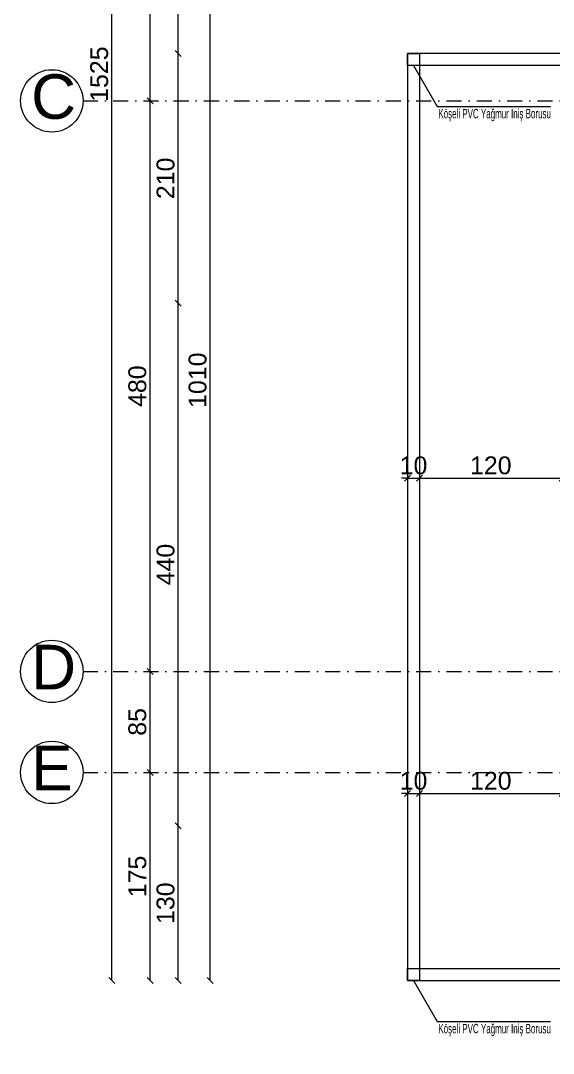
# Model space of a CAD drawing. Header units: millimetres. Extents: x 708 to 46452, y -4963 to 3960.
# Drawn here: x 16902 to 17350, y 1892 to 2761 of the extents above; entities that cross this region are included whole.
import ezdxf

# ---------------------------------------------------------------- set-up
doc = ezdxf.new("R2010")
doc.units = ezdxf.units.MM
for name, pattern in [('ACAD_ISO10W100', [18, 12, -3, 0, -3]), ('DASHDOT', [25.4, 12.7, -6.35, 0, -6.35]), ('DUZ', [0])]:
    doc.linetypes.add(name, pattern=pattern)
for name, color, linetype, lineweight in [('00_IC_OLCU', 139, 'Continuous', 20), ('20', 1, 'Continuous', 0), ('AKS', 153, 'ACAD_ISO10W100', 20), ('aks ve noktalılar', 129, 'DASHDOT', 13), ('TEFRİŞ', 8, 'Continuous', 9), ('ölçü yatay', 150, 'DUZ', 18)]:
    doc.layers.add(name, color=color, linetype=linetype, lineweight=lineweight)
doc.styles.add('arial_1_18', font='arial.ttf', dxfattribs={"height": 0.2})
doc.styles.add('S1', font='arial.ttf', dxfattribs={"width": 0.65, "height": 11})
doc.styles.get("Standard").update_dxf_attribs({"font": 'arial.ttf'})
doc.dimstyles.new('ALP_OLCU', dxfattribs={"dimscale": 0, "dimtxt": 15, "dimasz": 5, "dimexe": 0.18, "dimexo": 0.06, "dimgap": 3, "dimtad": 1, "dimdec": 0, "dimrnd": 0.1, "dimzin": 9, "dimdsep": 46, "dimtxsty": 'Standard', "dimblk": 'OBLIQUE', "dimcen": 0, "dimse1": 1, "dimse2": 1, "dimclrd": 256, "dimclre": 256, "dimclrt": 53, "dimadec": 0, "dimazin": 0, "dimtfac": 1, "dimtdec": 0, "dimtix": 1, "dimtmove": 1, "dimatfit": 3, "dimldrblk": 'ARCHTICK', "dimfxl": 0.18, "dimtolj": 1, "dimlwd": -1, "dimarcsym": 0})

# ---------------------------------------------------------------- blocks, each defined once
blk = doc.blocks.new('_Oblique')
at = {"color": 0, "linetype": 'ByBlock', "lineweight": -2}
blk.add_line((-0.5, -0.5), (0.5, 0.5), dxfattribs=at)
blk = doc.blocks.new('*D976')
at = {"layer": '00_IC_OLCU', "transparency": 16777216}
blk.add_line((18547.36, 3687.26), (17232.36, 3687.26), dxfattribs=at)
at = {"layer": 'Defpoints', "color": 0, "transparency": 16777216}
for p in [(17232.36, 3687.26), (18547.36, 3478.46), (17232.36, 2728.27)]:
    blk.add_point(p, dxfattribs=at)
at = {"layer": '00_IC_OLCU', "transparency": 16777216, "xscale": 5, "yscale": 5, "zscale": 5, "rotation": 180}
blk.add_blockref('_Oblique', (17232.36, 3687.26), dxfattribs=at)
at = {"layer": '00_IC_OLCU', "transparency": 16777216, "xscale": 5, "yscale": 5, "zscale": 5}
blk.add_blockref('_Oblique', (18547.36, 3687.26), dxfattribs=at)
at = {"layer": '00_IC_OLCU', "color": 53, "transparency": 16777216, "insert": (17889.86, 3697.93), "char_height": 15, "attachment_point": 5}
blk.add_mtext('\\A1;1315', dxfattribs=at)
blk = doc.blocks.new('_ArchTick')
at = {"color": 0, "linetype": 'ByBlock', "const_width": 0.15}
blk.add_lwpolyline([(-0.5, -0.5), (0.5, 0.5)], dxfattribs=at)
blk = doc.blocks.new('*D983')
at = {"layer": '00_IC_OLCU', "transparency": 16777216}
blk.add_line((17487.36, 3665.55), (17232.36, 3665.55), dxfattribs=at)
at = {"layer": 'Defpoints', "color": 0, "transparency": 16777216}
for p in [(17232.36, 3665.55), (17487.36, 3665.55), (17232.36, 2728.27)]:
    blk.add_point(p, dxfattribs=at)
at = {"layer": '00_IC_OLCU', "transparency": 16777216, "xscale": 5, "yscale": 5, "zscale": 5, "rotation": 180}
blk.add_blockref('_Oblique', (17232.36, 3665.55), dxfattribs=at)
at = {"layer": '00_IC_OLCU', "transparency": 16777216, "xscale": 5, "yscale": 5, "zscale": 5}
blk.add_blockref('_Oblique', (17487.36, 3665.55), dxfattribs=at)
at = {"layer": '00_IC_OLCU', "color": 53, "transparency": 16777216, "insert": (17359.86, 3676.21), "char_height": 15, "attachment_point": 5}
blk.add_mtext('\\A1;255', dxfattribs=at)
blk = doc.blocks.new('*D991')
at = {"layer": '00_IC_OLCU', "transparency": 16777216}
blk.add_line((17357.36, 3642.96), (17227.36, 3642.96), dxfattribs=at)
at = {"layer": 'Defpoints', "color": 0, "transparency": 16777216}
for p in [(17227.36, 3642.96), (17227.36, 2733.27), (17357.36, 2523.27)]:
    blk.add_point(p, dxfattribs=at)
at = {"layer": '00_IC_OLCU', "transparency": 16777216, "xscale": 5, "yscale": 5, "zscale": 5, "rotation": 180}
blk.add_blockref('_Oblique', (17227.36, 3642.96), dxfattribs=at)
at = {"layer": '00_IC_OLCU', "transparency": 16777216, "xscale": 5, "yscale": 5, "zscale": 5}
blk.add_blockref('_Oblique', (17357.36, 3642.96), dxfattribs=at)
at = {"layer": '00_IC_OLCU', "color": 53, "transparency": 16777216, "insert": (17292.36, 3653.62), "char_height": 15, "attachment_point": 5}
blk.add_mtext('\\A1;130', dxfattribs=at)
blk = doc.blocks.new('*D994')
at = {"layer": '00_IC_OLCU', "transparency": 16777216}
blk.add_line((17875.36, 3619.84), (17227.36, 3619.84), dxfattribs=at)
at = {"layer": 'Defpoints', "color": 0, "transparency": 16777216}
for p in [(17227.36, 3619.84), (17875.36, 3218.46), (17227.36, 2733.27)]:
    blk.add_point(p, dxfattribs=at)
at = {"layer": '00_IC_OLCU', "transparency": 16777216, "xscale": 5, "yscale": 5, "zscale": 5, "rotation": 180}
blk.add_blockref('_Oblique', (17227.36, 3619.84), dxfattribs=at)
at = {"layer": '00_IC_OLCU', "transparency": 16777216, "xscale": 5, "yscale": 5, "zscale": 5}
blk.add_blockref('_Oblique', (17875.36, 3619.84), dxfattribs=at)
at = {"layer": '00_IC_OLCU', "color": 53, "transparency": 16777216, "insert": (17551.36, 3630.5), "char_height": 15, "attachment_point": 5}
blk.add_mtext('\\A1;648', dxfattribs=at)
blk = doc.blocks.new('*D1014')
at = {"layer": '00_IC_OLCU', "transparency": 16777216}
blk.add_line((18547.36, 1699.5), (17232.36, 1699.5), dxfattribs=at)
at = {"layer": 'Defpoints', "color": 0, "transparency": 16777216}
for p in [(18547.36, 2038.46), (17232.36, 1958.46), (17232.36, 1699.5)]:
    blk.add_point(p, dxfattribs=at)
at = {"layer": '00_IC_OLCU', "transparency": 16777216, "xscale": 5, "yscale": 5, "zscale": 5, "rotation": 180}
blk.add_blockref('_Oblique', (17232.36, 1699.5), dxfattribs=at)
at = {"layer": '00_IC_OLCU', "transparency": 16777216, "xscale": 5, "yscale": 5, "zscale": 5}
blk.add_blockref('_Oblique', (18547.36, 1699.5), dxfattribs=at)
at = {"layer": '00_IC_OLCU', "color": 53, "transparency": 16777216, "insert": (17889.86, 1710.16), "char_height": 15, "attachment_point": 5}
blk.add_mtext('\\A1;1315', dxfattribs=at)
blk = doc.blocks.new('*D1021')
at = {"layer": '00_IC_OLCU', "transparency": 16777216}
blk.add_line((17487.36, 1715.3), (17227.36, 1715.3), dxfattribs=at)
at = {"layer": 'Defpoints', "color": 0, "transparency": 16777216}
for p in [(17227.36, 1953.46), (17227.36, 1715.3), (17487.36, 1715.3)]:
    blk.add_point(p, dxfattribs=at)
at = {"layer": '00_IC_OLCU', "transparency": 16777216, "xscale": 5, "yscale": 5, "zscale": 5, "rotation": 180}
blk.add_blockref('_Oblique', (17227.36, 1715.3), dxfattribs=at)
at = {"layer": '00_IC_OLCU', "transparency": 16777216, "xscale": 5, "yscale": 5, "zscale": 5}
blk.add_blockref('_Oblique', (17487.36, 1715.3), dxfattribs=at)
at = {"layer": '00_IC_OLCU', "color": 53, "transparency": 16777216, "insert": (17357.36, 1725.95), "char_height": 15, "attachment_point": 5}
blk.add_mtext('\\A1;260', dxfattribs=at)
blk = doc.blocks.new('*D1025')
at = {"layer": '00_IC_OLCU', "transparency": 16777216}
blk.add_line((17357.36, 1743.05), (17227.36, 1743.05), dxfattribs=at)
at = {"layer": 'Defpoints', "color": 0, "transparency": 16777216}
for p in [(17357.36, 2083.46), (17227.36, 1953.46), (17227.36, 1743.05)]:
    blk.add_point(p, dxfattribs=at)
at = {"layer": '00_IC_OLCU', "transparency": 16777216, "xscale": 5, "yscale": 5, "zscale": 5, "rotation": 180}
blk.add_blockref('_Oblique', (17227.36, 1743.05), dxfattribs=at)
at = {"layer": '00_IC_OLCU', "transparency": 16777216, "xscale": 5, "yscale": 5, "zscale": 5}
blk.add_blockref('_Oblique', (17357.36, 1743.05), dxfattribs=at)
at = {"layer": '00_IC_OLCU', "color": 53, "transparency": 16777216, "insert": (17292.36, 1753.72), "char_height": 15, "attachment_point": 5}
blk.add_mtext('\\A1;130', dxfattribs=at)
blk = doc.blocks.new('*D1030')
at = {"layer": '00_IC_OLCU', "transparency": 16777216}
blk.add_line((17572.36, 1767.84), (17227.36, 1767.84), dxfattribs=at)
at = {"layer": 'Defpoints', "color": 0, "transparency": 16777216}
for p in [(17572.36, 2503.27), (17227.36, 1953.46), (17227.36, 1767.84)]:
    blk.add_point(p, dxfattribs=at)
at = {"layer": '00_IC_OLCU', "transparency": 16777216, "xscale": 5, "yscale": 5, "zscale": 5, "rotation": 180}
blk.add_blockref('_Oblique', (17227.36, 1767.84), dxfattribs=at)
at = {"layer": '00_IC_OLCU', "transparency": 16777216, "xscale": 5, "yscale": 5, "zscale": 5}
blk.add_blockref('_Oblique', (17572.36, 1767.84), dxfattribs=at)
at = {"layer": '00_IC_OLCU', "color": 53, "transparency": 16777216, "insert": (17399.86, 1778.5), "char_height": 15, "attachment_point": 5}
blk.add_mtext('\\A1;345', dxfattribs=at)
blk = doc.blocks.new('*D1031')
at = {"layer": '00_IC_OLCU', "transparency": 16777216}
blk.add_line((16978.63, 1953.46), (16978.63, 3478.46), dxfattribs=at)
at = {"layer": 'Defpoints', "color": 0, "transparency": 16777216}
for p in [(16978.63, 3478.46), (17865.36, 3478.46), (17227.36, 1953.46)]:
    blk.add_point(p, dxfattribs=at)
at = {"layer": '00_IC_OLCU', "transparency": 16777216, "xscale": 5, "yscale": 5, "zscale": 5}
for p, rotation in [((16978.63, 3478.46), 90), ((16978.63, 1953.46), 270)]:
    blk.add_blockref('_Oblique', p, dxfattribs=dict(at, rotation=rotation))
at = {"layer": '00_IC_OLCU', "color": 53, "transparency": 16777216, "insert": (16967.97, 2715.96), "char_height": 15, "attachment_point": 5, "rotation": 90}
blk.add_mtext('\\A1;1525', dxfattribs=at)
blk = doc.blocks.new('*D1032')
at = {"layer": '00_IC_OLCU', "transparency": 16777216}
blk.add_line((17010.7, 1953.46), (17010.7, 2128.46), dxfattribs=at)
at = {"layer": 'Defpoints', "color": 0, "transparency": 16777216}
for p in [(16978.63, 2128.46), (17010.7, 2128.46), (17227.36, 1953.46)]:
    blk.add_point(p, dxfattribs=at)
at = {"layer": '00_IC_OLCU', "transparency": 16777216, "xscale": 5, "yscale": 5, "zscale": 5}
for p, rotation in [((17010.7, 2128.46), 90), ((17010.7, 1953.46), 270)]:
    blk.add_blockref('_Oblique', p, dxfattribs=dict(at, rotation=rotation))
at = {"layer": '00_IC_OLCU', "color": 53, "transparency": 16777216, "insert": (17000.04, 2040.96), "char_height": 15, "attachment_point": 5, "rotation": 90}
blk.add_mtext('\\A1;175', dxfattribs=at)
blk = doc.blocks.new('*D1033')
at = {"layer": '00_IC_OLCU', "transparency": 16777216}
blk.add_line((17010.7, 2128.46), (17010.7, 2213.46), dxfattribs=at)
at = {"layer": 'Defpoints', "color": 0, "transparency": 16777216}
for p in [(17010.7, 2213.46), (17010.7, 2213.46), (16978.63, 2128.46)]:
    blk.add_point(p, dxfattribs=at)
at = {"layer": '00_IC_OLCU', "transparency": 16777216, "xscale": 5, "yscale": 5, "zscale": 5}
for p, rotation in [((17010.7, 2213.46), 90), ((17010.7, 2128.46), 270)]:
    blk.add_blockref('_Oblique', p, dxfattribs=dict(at, rotation=rotation))
at = {"layer": '00_IC_OLCU', "color": 53, "transparency": 16777216, "insert": (17000.04, 2170.96), "char_height": 15, "attachment_point": 5, "rotation": 90}
blk.add_mtext('\\A1;85', dxfattribs=at)
blk = doc.blocks.new('*D1034')
at = {"layer": '00_IC_OLCU', "transparency": 16777216}
blk.add_line((17010.7, 2213.46), (17010.7, 2693.46), dxfattribs=at)
at = {"layer": 'Defpoints', "color": 0, "transparency": 16777216}
for p in [(17010.7, 2693.46), (17010.7, 2693.46), (17010.7, 2213.46)]:
    blk.add_point(p, dxfattribs=at)
at = {"layer": '00_IC_OLCU', "transparency": 16777216, "xscale": 5, "yscale": 5, "zscale": 5}
for p, rotation in [((17010.7, 2693.46), 90), ((17010.7, 2213.46), 270)]:
    blk.add_blockref('_Oblique', p, dxfattribs=dict(at, rotation=rotation))
at = {"layer": '00_IC_OLCU', "color": 53, "transparency": 16777216, "insert": (17000.04, 2453.46), "char_height": 15, "attachment_point": 5, "rotation": 90}
blk.add_mtext('\\A1;480', dxfattribs=at)
blk = doc.blocks.new('*D1035')
at = {"layer": '00_IC_OLCU', "transparency": 16777216}
blk.add_line((17010.7, 2693.46), (17010.7, 3098.46), dxfattribs=at)
at = {"layer": 'Defpoints', "color": 0, "transparency": 16777216}
for p in [(17010.7, 3098.46), (17010.7, 3098.46), (17010.7, 2693.46)]:
    blk.add_point(p, dxfattribs=at)
at = {"layer": '00_IC_OLCU', "transparency": 16777216, "xscale": 5, "yscale": 5, "zscale": 5}
for p, rotation in [((17010.7, 3098.46), 90), ((17010.7, 2693.46), 270)]:
    blk.add_blockref('_Oblique', p, dxfattribs=dict(at, rotation=rotation))
at = {"layer": '00_IC_OLCU', "color": 53, "transparency": 16777216, "insert": (17000.04, 2895.96), "char_height": 15, "attachment_point": 5, "rotation": 90}
blk.add_mtext('\\A1;405', dxfattribs=at)
blk = doc.blocks.new('*D1038')
at = {"layer": '00_IC_OLCU', "transparency": 16777216}
blk.add_line((17034.44, 1953.46), (17034.44, 2083.46), dxfattribs=at)
at = {"layer": 'Defpoints', "color": 0, "transparency": 16777216}
for p in [(17034.44, 2083.46), (17357.36, 2083.46), (17227.36, 1953.46)]:
    blk.add_point(p, dxfattribs=at)
at = {"layer": '00_IC_OLCU', "transparency": 16777216, "xscale": 5, "yscale": 5, "zscale": 5}
for p, rotation in [((17034.44, 2083.46), 90), ((17034.44, 1953.46), 270)]:
    blk.add_blockref('_Oblique', p, dxfattribs=dict(at, rotation=rotation))
at = {"layer": '00_IC_OLCU', "color": 53, "transparency": 16777216, "insert": (17023.78, 2018.46), "char_height": 15, "attachment_point": 5, "rotation": 90}
blk.add_mtext('\\A1;130', dxfattribs=at)
blk = doc.blocks.new('*D1039')
at = {"layer": '00_IC_OLCU', "transparency": 16777216}
blk.add_line((17034.44, 2083.46), (17034.44, 2523.27), dxfattribs=at)
at = {"layer": 'Defpoints', "color": 0, "transparency": 16777216}
for p in [(17034.44, 2523.27), (17357.36, 2523.27), (17357.36, 2083.46)]:
    blk.add_point(p, dxfattribs=at)
at = {"layer": '00_IC_OLCU', "transparency": 16777216, "xscale": 5, "yscale": 5, "zscale": 5}
for p, rotation in [((17034.44, 2523.27), 90), ((17034.44, 2083.46), 270)]:
    blk.add_blockref('_Oblique', p, dxfattribs=dict(at, rotation=rotation))
at = {"layer": '00_IC_OLCU', "color": 53, "transparency": 16777216, "insert": (17023.79, 2303.36), "char_height": 15, "attachment_point": 5, "rotation": 90}
blk.add_mtext('\\A1;440', dxfattribs=at)
blk = doc.blocks.new('*D1040')
at = {"layer": '00_IC_OLCU', "transparency": 16777216}
blk.add_line((17034.44, 2523.27), (17034.44, 2733.27), dxfattribs=at)
at = {"layer": 'Defpoints', "color": 0, "transparency": 16777216}
for p in [(17034.44, 2733.27), (17227.36, 2733.27), (17357.36, 2523.27)]:
    blk.add_point(p, dxfattribs=at)
at = {"layer": '00_IC_OLCU', "transparency": 16777216, "xscale": 5, "yscale": 5, "zscale": 5}
for p, rotation in [((17034.44, 2733.27), 90), ((17034.44, 2523.27), 270)]:
    blk.add_blockref('_Oblique', p, dxfattribs=dict(at, rotation=rotation))
at = {"layer": '00_IC_OLCU', "color": 53, "transparency": 16777216, "insert": (17023.79, 2628.27), "char_height": 15, "attachment_point": 5, "rotation": 90}
blk.add_mtext('\\A1;210', dxfattribs=at)
blk = doc.blocks.new('*D1041')
at = {"layer": '00_IC_OLCU', "transparency": 16777216}
blk.add_line((17034.44, 2733.27), (17034.44, 3278.46), dxfattribs=at)
at = {"layer": 'Defpoints', "color": 0, "transparency": 16777216}
for p in [(17034.44, 3278.46), (17427.36, 3278.46), (17227.36, 2733.27)]:
    blk.add_point(p, dxfattribs=at)
at = {"layer": '00_IC_OLCU', "transparency": 16777216, "xscale": 5, "yscale": 5, "zscale": 5}
for p, rotation in [((17034.44, 3278.46), 90), ((17034.44, 2733.27), 270)]:
    blk.add_blockref('_Oblique', p, dxfattribs=dict(at, rotation=rotation))
at = {"layer": '00_IC_OLCU', "color": 53, "transparency": 16777216, "insert": (17023.82, 3005.86), "char_height": 15, "attachment_point": 5, "rotation": 90}
blk.add_mtext('\\A1;545', dxfattribs=at)
blk = doc.blocks.new('*D1043')
at = {"layer": '00_IC_OLCU', "transparency": 16777216}
blk.add_line((17061.37, 1953.46), (17061.37, 2963.46), dxfattribs=at)
at = {"layer": 'Defpoints', "color": 0, "transparency": 16777216}
for p in [(17061.37, 2963.46), (17501.99, 2963.46), (17241.99, 1953.46)]:
    blk.add_point(p, dxfattribs=at)
at = {"layer": '00_IC_OLCU', "transparency": 16777216, "xscale": 5, "yscale": 5, "zscale": 5}
for p, rotation in [((17061.37, 2963.46), 90), ((17061.37, 1953.46), 270)]:
    blk.add_blockref('_Oblique', p, dxfattribs=dict(at, rotation=rotation))
at = {"layer": '00_IC_OLCU', "color": 53, "transparency": 16777216, "insert": (17050.71, 2458.46), "char_height": 15, "attachment_point": 5, "rotation": 90}
blk.add_mtext('\\A1;1010', dxfattribs=at)
blk = doc.blocks.new('*D1088')
at = {"layer": '00_IC_OLCU', "transparency": 16777216}
for p, q in [((17414.94, 1963.46), (17414.94, 1968.46)), ((17414.94, 1953.46), (17414.94, 1963.46)), ((17414.94, 1953.46), (17414.94, 1948.46))]:
    blk.add_line(p, q, dxfattribs=at)
at = {"layer": 'Defpoints', "color": 0, "transparency": 16777216}
for p in [(17237.36, 1963.46), (17414.94, 1963.46), (17227.36, 1953.46)]:
    blk.add_point(p, dxfattribs=at)
at = {"layer": '00_IC_OLCU', "transparency": 16777216, "xscale": 5, "yscale": 5, "zscale": 5}
for p, rotation in [((17414.94, 1963.46), 270), ((17414.94, 1953.46), 90)]:
    blk.add_blockref('_Oblique', p, dxfattribs=dict(at, rotation=rotation))
at = {"layer": '00_IC_OLCU', "color": 53, "transparency": 16777216, "insert": (17404.28, 1958.46), "char_height": 15, "attachment_point": 5, "rotation": 90}
blk.add_mtext('\\A1;10', dxfattribs=at)
blk = doc.blocks.new('*D1089')
at = {"layer": '00_IC_OLCU', "transparency": 16777216}
blk.add_line((17414.94, 1963.46), (17414.94, 2083.46), dxfattribs=at)
at = {"layer": 'Defpoints', "color": 0, "transparency": 16777216}
for p in [(17357.36, 2083.46), (17414.94, 2083.46), (17237.36, 1963.46)]:
    blk.add_point(p, dxfattribs=at)
at = {"layer": '00_IC_OLCU', "transparency": 16777216, "xscale": 5, "yscale": 5, "zscale": 5}
for p, rotation in [((17414.94, 2083.46), 90), ((17414.94, 1963.46), 270)]:
    blk.add_blockref('_Oblique', p, dxfattribs=dict(at, rotation=rotation))
at = {"layer": '00_IC_OLCU', "color": 53, "transparency": 16777216, "insert": (17404.28, 2023.46), "char_height": 15, "attachment_point": 5, "rotation": 90}
blk.add_mtext('\\A1;120', dxfattribs=at)
blk = doc.blocks.new('*D1095')
at = {"layer": '00_IC_OLCU', "transparency": 16777216}
for p, q in [((17227.36, 2110.69), (17222.36, 2110.69)), ((17227.36, 2110.69), (17237.36, 2110.69)), ((17237.36, 2110.69), (17242.36, 2110.69))]:
    blk.add_line(p, q, dxfattribs=at)
at = {"layer": 'Defpoints', "color": 0, "transparency": 16777216}
for p in [(17237.36, 2110.69), (17237.36, 1963.46), (17227.36, 1953.46)]:
    blk.add_point(p, dxfattribs=at)
at = {"layer": '00_IC_OLCU', "transparency": 16777216, "xscale": 5, "yscale": 5, "zscale": 5}
blk.add_blockref('_Oblique', (17227.36, 2110.69), dxfattribs=at)
at = {"layer": '00_IC_OLCU', "transparency": 16777216, "xscale": 5, "yscale": 5, "zscale": 5, "rotation": 180}
blk.add_blockref('_Oblique', (17237.36, 2110.69), dxfattribs=at)
at = {"layer": '00_IC_OLCU', "color": 53, "transparency": 16777216, "insert": (17232.36, 2121.35), "char_height": 15, "attachment_point": 5}
blk.add_mtext('\\A1;10', dxfattribs=at)
blk = doc.blocks.new('*D1096')
at = {"layer": '00_IC_OLCU', "transparency": 16777216}
blk.add_line((17237.36, 2110.69), (17357.36, 2110.69), dxfattribs=at)
at = {"layer": 'Defpoints', "color": 0, "transparency": 16777216}
for p in [(17357.36, 2110.69), (17357.36, 2083.46), (17237.36, 1963.46)]:
    blk.add_point(p, dxfattribs=at)
at = {"layer": '00_IC_OLCU', "transparency": 16777216, "xscale": 5, "yscale": 5, "zscale": 5, "rotation": 180}
blk.add_blockref('_Oblique', (17237.36, 2110.69), dxfattribs=at)
at = {"layer": '00_IC_OLCU', "transparency": 16777216, "xscale": 5, "yscale": 5, "zscale": 5}
blk.add_blockref('_Oblique', (17357.36, 2110.69), dxfattribs=at)
at = {"layer": '00_IC_OLCU', "color": 53, "transparency": 16777216, "insert": (17297.36, 2121.35), "char_height": 15, "attachment_point": 5}
blk.add_mtext('\\A1;120', dxfattribs=at)
blk = doc.blocks.new('*D1105')
at = {"layer": '00_IC_OLCU', "transparency": 16777216}
for p, q in [((17227.36, 2376.07), (17222.36, 2376.07)), ((17227.36, 2376.07), (17237.36, 2376.07)), ((17237.36, 2376.07), (17242.36, 2376.07))]:
    blk.add_line(p, q, dxfattribs=at)
at = {"layer": 'Defpoints', "color": 0, "transparency": 16777216}
for p in [(17237.36, 2376.07), (17227.36, 2343.36), (17237.36, 2343.36)]:
    blk.add_point(p, dxfattribs=at)
at = {"layer": '00_IC_OLCU', "transparency": 16777216, "xscale": 5, "yscale": 5, "zscale": 5}
blk.add_blockref('_Oblique', (17227.36, 2376.07), dxfattribs=at)
at = {"layer": '00_IC_OLCU', "transparency": 16777216, "xscale": 5, "yscale": 5, "zscale": 5, "rotation": 180}
blk.add_blockref('_Oblique', (17237.36, 2376.07), dxfattribs=at)
at = {"layer": '00_IC_OLCU', "color": 53, "transparency": 16777216, "insert": (17232.36, 2386.73), "char_height": 15, "attachment_point": 5}
blk.add_mtext('\\A1;10', dxfattribs=at)
blk = doc.blocks.new('*D1106')
at = {"layer": '00_IC_OLCU', "transparency": 16777216}
blk.add_line((17237.36, 2376.07), (17357.36, 2376.07), dxfattribs=at)
at = {"layer": 'Defpoints', "color": 0, "transparency": 16777216}
for p in [(17357.36, 2376.07), (17357.36, 2376.07), (17237.36, 2343.36)]:
    blk.add_point(p, dxfattribs=at)
at = {"layer": '00_IC_OLCU', "transparency": 16777216, "xscale": 5, "yscale": 5, "zscale": 5, "rotation": 180}
blk.add_blockref('_Oblique', (17237.36, 2376.07), dxfattribs=at)
at = {"layer": '00_IC_OLCU', "transparency": 16777216, "xscale": 5, "yscale": 5, "zscale": 5}
blk.add_blockref('_Oblique', (17357.36, 2376.07), dxfattribs=at)
at = {"layer": '00_IC_OLCU', "color": 53, "transparency": 16777216, "insert": (17297.36, 2386.73), "char_height": 15, "attachment_point": 5}
blk.add_mtext('\\A1;120', dxfattribs=at)
blk = doc.blocks.new('GEEG')
at = {"layer": '00_IC_OLCU'}
for base, p1, p2, picture, middle in [((17232.36, 3687.26), (18547.36, 3478.46), (17232.36, 2728.27), '*D976', (17889.86, 3697.93)), ((17232.36, 3665.55), (17487.36, 3665.55), (17232.36, 2728.27), '*D983', (17359.86, 3676.21)), ((17227.36, 3642.96), (17357.36, 2523.27), (17227.36, 2733.27), '*D991', (17292.36, 3653.62)), ((17227.36, 3619.84), (17875.36, 3218.46), (17227.36, 2733.27), '*D994', (17551.36, 3630.5)), ((17227.36, 1767.84), (17572.36, 2503.27), (17227.36, 1953.46), '*D1030', (17399.86, 1778.5)), ((17237.36, 2376.07), (17227.36, 2343.36), (17237.36, 2343.36), '*D1105', (17232.36, 2386.73)), ((17357.36, 2376.07), (17237.36, 2343.36), (17357.36, 2376.07), '*D1106', (17297.36, 2386.73)), ((17237.36, 2110.69), (17227.36, 1953.46), (17237.36, 1963.46), '*D1095', (17232.36, 2121.35)), ((17357.36, 2110.69), (17237.36, 1963.46), (17357.36, 2083.46), '*D1096', (17297.36, 2121.35)), ((17227.36, 1743.05), (17357.36, 2083.46), (17227.36, 1953.46), '*D1025', (17292.36, 1753.72)), ((17232.36, 1699.5), (18547.36, 2038.46), (17232.36, 1958.46), '*D1014', (17889.86, 1710.16)), ((17227.36, 1715.3), (17487.36, 1715.3), (17227.36, 1953.46), '*D1021', (17357.36, 1725.95))]:
    dim = blk.add_linear_dim(base=base, p1=p1, p2=p2, dimstyle='ALP_OLCU', override={"dimscale": 1}, dxfattribs=at)
    dim.commit()
    dim.dimension.update_dxf_attribs({"geometry": picture, "text_midpoint": middle})
for base, p1, p2, picture, middle in [((16978.63, 3478.46), (17227.36, 1953.46), (17865.36, 3478.46), '*D1031', (16967.97, 2715.96)), ((17034.44, 3278.46), (17227.36, 2733.27), (17427.36, 3278.46), '*D1041', (17023.82, 3005.86)), ((17010.7, 3098.46), (17010.7, 2693.46), (17010.7, 3098.46), '*D1035', (17000.04, 2895.96)), ((17061.37, 2963.46), (17241.99, 1953.46), (17501.99, 2963.46), '*D1043', (17050.71, 2458.46)), ((17034.44, 2733.27), (17357.36, 2523.27), (17227.36, 2733.27), '*D1040', (17023.79, 2628.27)), ((17010.7, 2693.46), (17010.7, 2213.46), (17010.7, 2693.46), '*D1034', (17000.04, 2453.46)), ((17034.44, 2523.27), (17357.36, 2083.46), (17357.36, 2523.27), '*D1039', (17023.79, 2303.36)), ((17010.7, 2213.46), (16978.63, 2128.46), (17010.7, 2213.46), '*D1033', (17000.04, 2170.96)), ((17010.7, 2128.46), (17227.36, 1953.46), (16978.63, 2128.46), '*D1032', (17000.04, 2040.96)), ((17034.44, 2083.46), (17227.36, 1953.46), (17357.36, 2083.46), '*D1038', (17023.78, 2018.46)), ((17414.94, 2083.46), (17237.36, 1963.46), (17357.36, 2083.46), '*D1089', (17404.28, 2023.46)), ((17414.94, 1963.46), (17227.36, 1953.46), (17237.36, 1963.46), '*D1088', (17404.28, 1958.46))]:
    dim = blk.add_linear_dim(base=base, p1=p1, p2=p2, angle=90, dimstyle='ALP_OLCU', override={"dimscale": 1}, dxfattribs=at)
    dim.commit()
    dim.dimension.update_dxf_attribs({"geometry": picture, "text_midpoint": middle})

msp = doc.modelspace()

# ---------------------------------------------------------------- linework, layer by layer
at = {"layer": '20'}
for points in [[(17427.357, 2733.268), (17227.357, 2733.268), (17227.357, 1953.46), (18167.357, 1953.46), (18167.357, 2038.46), (18547.357, 2038.46), (18547.357, 3478.46), (17865.357, 3478.46), (17865.357, 3278.46), (17427.357, 3278.46)], [(17437.357, 2723.268), (17237.357, 2723.268), (17237.357, 1963.46), (18157.357, 1963.46), (18157.357, 2048.46), (18537.357, 2048.46), (18537.357, 3468.46), (17875.357, 3468.46), (17875.357, 3268.46), (17437.357, 3268.46)]]:
    msp.add_lwpolyline(points, close=True, dxfattribs=at)
at = {"layer": 'AKS', "color": 30, "linetype": 'Continuous', "lineweight": 5}
for centre in [(16928.074, 2693.46), (16928.074, 2213.46), (16928.074, 2128.46)]:
    msp.add_circle(centre, 26.25, dxfattribs=at)
at = {"layer": 'aks ve noktalılar'}
for points in [[(16954.039, 2693.46), (17507.357, 2693.46)], [(16954.039, 2213.46), (18834.413, 2213.46)], [(16954.039, 2128.46), (18834.413, 2128.46)]]:
    msp.add_lwpolyline(points, dxfattribs=at)
at = {"layer": 'TEFRİŞ', "linetype": 'Continuous'}
for points in [[(17227.357, 2733.268), (17237.357, 2733.268), (17237.357, 2723.268), (17227.357, 2723.268)], [(17227.357, 1963.46), (17237.357, 1963.46), (17237.357, 1953.46), (17227.357, 1953.46)]]:
    msp.add_lwpolyline(points, close=True, dxfattribs=at)
at = {"layer": 'TEFRİŞ'}
for points in [[(17232.357, 2723.268), (17252.357, 2688.644), (17347.669, 2688.644)], [(17232.357, 1953.46), (17252.357, 1918.837), (17347.669, 1918.837)]]:
    msp.add_lwpolyline(points, dxfattribs=at)

# ---------------------------------------------------------------- block references
at = {"layer": 'ölçü yatay'}
msp.add_blockref('GEEG', (0, 0), dxfattribs=at)

# ---------------------------------------------------------------- texts
at = {"layer": 'AKS', "color": 30, "linetype": 'Continuous', "lineweight": 5, "style": 'arial_1_18'}
for s, p in [('C', (16910.632, 2678.36)), ('D', (16910.632, 2198.36)), ('E ', (16910.632, 2113.36))]:
    msp.add_text(s, height=37.5, dxfattribs=at).set_placement(p)
at = {"layer": 'TEFRİŞ', "style": 'S1', "width": 0.6}
for p in [(17253.278, 2678.743), (17253.278, 1908.935)]:
    msp.add_text('Köşeli PVC Yağmur İniş Borusu  ', height=8, rotation=359.999998, dxfattribs=at).set_placement(p)

doc.saveas('drawing.dxf')
